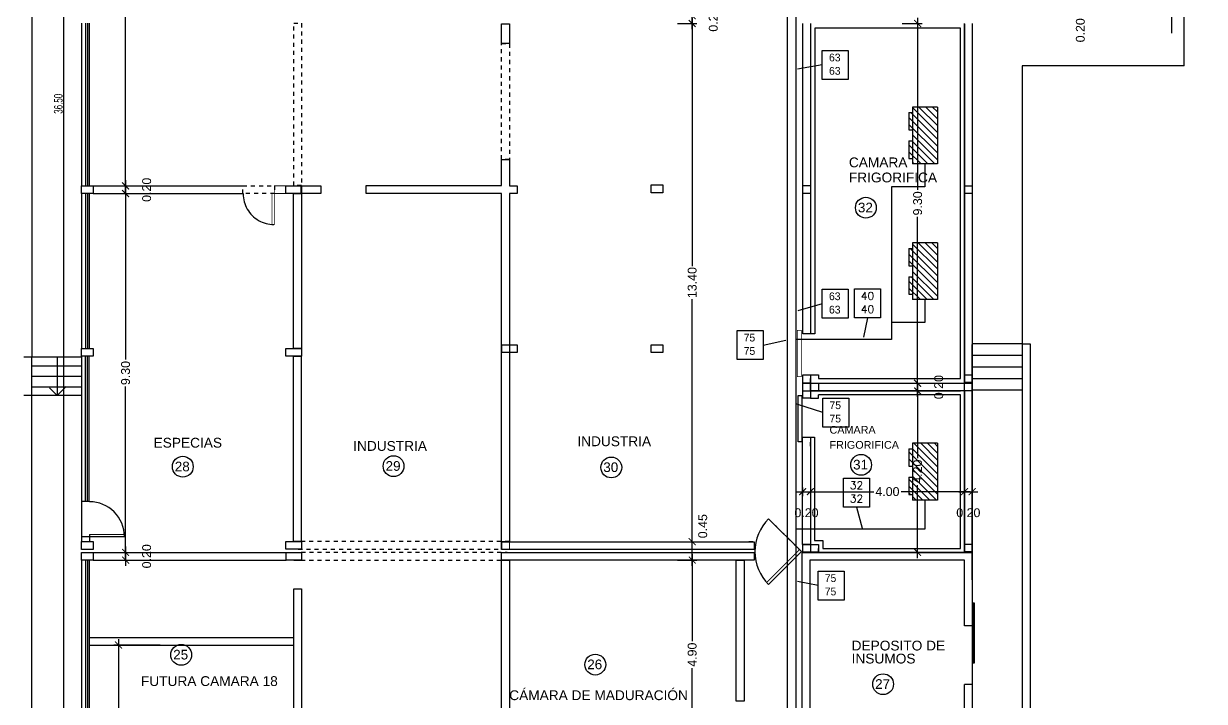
# Model space of a CAD drawing. Extents: x -106 to 115, y -156 to 65.
# Drawn here: x -16.49 to 14.12, y -43.86 to -26.3 of the extents above; entities that cross this region are included whole.
import ezdxf
from ezdxf.enums import TextEntityAlignment as Align

# ---------------------------------------------------------------- set-up
doc = ezdxf.new("R2010")
doc.units = 0
doc.header["$LTSCALE"] = 100
doc.header["$MEASUREMENT"] = 0
doc.linetypes.add('MCDASH01', pattern=[0.002117, 0.001058, -0.001058])
doc.layers.get('0').update_dxf_attribs({"color": 9, "linetype": 'CONTINUOUS'})
doc.layers.get('DEFPOINTS').update_dxf_attribs({"color": 9, "linetype": 'CONTINUOUS'})
for name, color, linetype in [('COTAS', 9, 'CONTINUOUS'), ('IFA-MEDIA 02', 32, 'CONTINUOUS'), ('PUERTAS', 9, 'CONTINUOUS'), ('texto', 9, 'CONTINUOUS'), ('UNTITLED-1', 9, 'CONTINUOUS')]:
    doc.layers.add(name, color=color, linetype=linetype)
doc.layers.add('IFA-MEDIA 01', color=20, linetype='CONTINUOUS', lineweight=30)
doc.styles.get("Standard").update_dxf_attribs({"font": 'arial.ttf'})
doc.dimstyles.get("Standard").update_dxf_attribs({"dimtxt": 0.23, "dimasz": 0.18, "dimexe": 0.12, "dimexo": 0.2, "dimgap": 0.05, "dimtad": 0, "dimzin": 0, "dimdsep": 46, "dimtxsty": 'Standard', "dimblk": 'ARCHTICK', "dimcen": 0.09, "dimdle": 0.15, "dimadec": 0, "dimazin": 0, "dimtfac": 1, "dimtofl": 0, "dimtmove": 2, "dimatfit": 3, "dimfxl": 1, "dimtolj": 1, "dimtzin": 0, "dimarcsym": 0})

# ---------------------------------------------------------------- blocks, each defined once
blk = doc.blocks.new('_ARCHTICK')
at = {"color": 0, "linetype": 'ByBlock', "const_width": 0.15}
blk.add_lwpolyline([(-0.5, -0.5), (0.5, 0.5)], dxfattribs=at)
blk = doc.blocks.new('*D70')
at = {"layer": 'COTAS', "color": 0, "linetype": 'Continuous', "lineweight": -2, "transparency": 16777216}
for p, q in [((3.557, -38.427), (4.057, -38.427)), ((3.707, -38.315), (3.707, -38.547)), ((3.907, -38.315), (3.907, -38.547))]:
    blk.add_line(p, q, dxfattribs=at)
at = {"layer": 'DEFPOINTS', "color": 0, "linetype": 'Continuous', "transparency": 16777216}
for p in [(3.707, -38.115), (3.907, -38.115), (3.907, -38.427)]:
    blk.add_point(p, dxfattribs=at)
at = {"layer": 'COTAS', "color": 0, "linetype": 'Continuous', "lineweight": -2, "transparency": 16777216, "xscale": 0.18, "yscale": 0.18, "zscale": 0.18, "rotation": 180}
blk.add_blockref('_ARCHTICK', (3.707, -38.427), dxfattribs=at)
at = {"layer": 'COTAS', "color": 0, "linetype": 'Continuous', "lineweight": -2, "transparency": 16777216, "xscale": 0.18, "yscale": 0.18, "zscale": 0.18}
blk.add_blockref('_ARCHTICK', (3.907, -38.427), dxfattribs=at)
at = {"layer": 'COTAS', "color": 0, "linetype": 'Continuous', "transparency": 16777216, "insert": (3.807, -38.974), "char_height": 0.23, "attachment_point": 5}
blk.add_mtext('\\A1;0.20', dxfattribs=at)
blk = doc.blocks.new('*D71')
at = {"layer": 'COTAS', "color": 0, "linetype": 'Continuous', "lineweight": -2, "transparency": 16777216}
for p, q in [((3.757, -38.427), (5.552, -38.427)), ((3.907, -38.315), (3.907, -38.547)), ((8.053, -38.427), (6.258, -38.427)), ((7.903, -38.315), (7.903, -38.547))]:
    blk.add_line(p, q, dxfattribs=at)
at = {"layer": 'DEFPOINTS', "color": 0, "linetype": 'Continuous', "transparency": 16777216}
for p in [(3.907, -38.115), (7.903, -38.115), (7.903, -38.427)]:
    blk.add_point(p, dxfattribs=at)
at = {"layer": 'COTAS', "color": 0, "linetype": 'Continuous', "lineweight": -2, "transparency": 16777216, "xscale": 0.18, "yscale": 0.18, "zscale": 0.18, "rotation": 180}
blk.add_blockref('_ARCHTICK', (3.907, -38.427), dxfattribs=at)
at = {"layer": 'COTAS', "color": 0, "linetype": 'Continuous', "lineweight": -2, "transparency": 16777216, "xscale": 0.18, "yscale": 0.18, "zscale": 0.18}
blk.add_blockref('_ARCHTICK', (7.903, -38.427), dxfattribs=at)
at = {"layer": 'COTAS', "color": 0, "linetype": 'Continuous', "transparency": 16777216, "insert": (5.905, -38.427), "char_height": 0.23, "attachment_point": 5}
blk.add_mtext('\\A1;4.00', dxfattribs=at)
blk = doc.blocks.new('*D72')
at = {"layer": 'COTAS', "color": 0, "linetype": 'Continuous', "lineweight": -2, "transparency": 16777216}
for p, q in [((7.753, -38.427), (8.253, -38.427)), ((7.903, -38.315), (7.903, -38.547)), ((8.103, -38.315), (8.103, -38.547))]:
    blk.add_line(p, q, dxfattribs=at)
at = {"layer": 'DEFPOINTS', "color": 0, "linetype": 'Continuous', "transparency": 16777216}
for p in [(7.903, -38.115), (8.103, -38.115), (8.103, -38.427)]:
    blk.add_point(p, dxfattribs=at)
at = {"layer": 'COTAS', "color": 0, "linetype": 'Continuous', "lineweight": -2, "transparency": 16777216, "xscale": 0.18, "yscale": 0.18, "zscale": 0.18, "rotation": 180}
blk.add_blockref('_ARCHTICK', (7.903, -38.427), dxfattribs=at)
at = {"layer": 'COTAS', "color": 0, "linetype": 'Continuous', "lineweight": -2, "transparency": 16777216, "xscale": 0.18, "yscale": 0.18, "zscale": 0.18}
blk.add_blockref('_ARCHTICK', (8.103, -38.427), dxfattribs=at)
at = {"layer": 'COTAS', "color": 0, "linetype": 'Continuous', "transparency": 16777216, "insert": (8.003, -38.974), "char_height": 0.23, "attachment_point": 5}
blk.add_mtext('\\A1;0.20', dxfattribs=at)
blk = doc.blocks.new('*D146')
at = {"layer": 'COTAS', "color": 0, "linetype": 'Continuous', "lineweight": -2, "transparency": 16777216}
for p, q in [((0.843, -40.05), (0.843, -42.297)), ((0.46, -40.2), (0.963, -40.2)), ((0.843, -45.25), (0.843, -43.003)), ((0.46, -45.1), (0.963, -45.1))]:
    blk.add_line(p, q, dxfattribs=at)
at = {"layer": 'DEFPOINTS', "color": 0, "linetype": 'Continuous', "transparency": 16777216}
for p in [(0.26, -40.2), (0.843, -40.2), (0.26, -45.1)]:
    blk.add_point(p, dxfattribs=at)
at = {"layer": 'COTAS', "color": 0, "linetype": 'Continuous', "lineweight": -2, "transparency": 16777216, "xscale": 0.18, "yscale": 0.18, "zscale": 0.18}
for p, rotation in [((0.843, -40.2), 90), ((0.843, -45.1), 270)]:
    blk.add_blockref('_ARCHTICK', p, dxfattribs=dict(at, rotation=rotation))
at = {"layer": 'COTAS', "color": 0, "linetype": 'Continuous', "transparency": 16777216, "insert": (0.843, -42.65), "char_height": 0.23, "attachment_point": 5, "rotation": 90}
blk.add_mtext('\\A1;4.90', dxfattribs=at)
blk = doc.blocks.new('*D147')
at = {"layer": 'COTAS', "color": 0, "linetype": 'Continuous', "lineweight": -2, "transparency": 16777216}
for p, q in [((0.46, -26.299), (0.963, -26.299)), ((0.843, -26.149), (0.843, -32.585)), ((0.843, -39.874), (0.843, -33.438)), ((0.46, -39.724), (0.963, -39.724))]:
    blk.add_line(p, q, dxfattribs=at)
at = {"layer": 'DEFPOINTS', "color": 0, "linetype": 'Continuous', "transparency": 16777216}
for p in [(0.26, -26.299), (0.843, -26.299), (0.26, -39.724)]:
    blk.add_point(p, dxfattribs=at)
at = {"layer": 'COTAS', "color": 0, "linetype": 'Continuous', "lineweight": -2, "transparency": 16777216, "xscale": 0.18, "yscale": 0.18, "zscale": 0.18}
for p, rotation in [((0.843, -26.299), 90), ((0.843, -39.724), 270)]:
    blk.add_blockref('_ARCHTICK', p, dxfattribs=dict(at, rotation=rotation))
at = {"layer": 'COTAS', "color": 0, "linetype": 'Continuous', "transparency": 16777216, "insert": (0.843, -33.011), "char_height": 0.23, "attachment_point": 5, "rotation": 90}
blk.add_mtext('\\A1;13.40', dxfattribs=at)
blk = doc.blocks.new('*D148')
at = {"layer": 'COTAS', "color": 0, "linetype": 'Continuous', "lineweight": -2, "transparency": 16777216}
for p, q in [((0.843, -26.449), (0.843, -25.949)), ((0.46, -26.099), (0.963, -26.099)), ((0.46, -26.299), (0.963, -26.299))]:
    blk.add_line(p, q, dxfattribs=at)
at = {"layer": 'DEFPOINTS', "color": 0, "linetype": 'Continuous', "transparency": 16777216}
for p in [(0.26, -26.099), (0.26, -26.299), (0.843, -26.099)]:
    blk.add_point(p, dxfattribs=at)
at = {"layer": 'COTAS', "color": 0, "linetype": 'Continuous', "lineweight": -2, "transparency": 16777216, "xscale": 0.18, "yscale": 0.18, "zscale": 0.18}
for p, rotation in [((0.843, -26.099), 90), ((0.843, -26.299), 270)]:
    blk.add_blockref('_ARCHTICK', p, dxfattribs=dict(at, rotation=rotation))
at = {"layer": 'COTAS', "color": 0, "linetype": 'Continuous', "transparency": 16777216, "insert": (1.391, -26.199), "char_height": 0.23, "attachment_point": 5, "rotation": 90}
blk.add_mtext('\\A1;0.20', dxfattribs=at)
blk = doc.blocks.new('*D173')
at = {"layer": 'COTAS', "color": 0, "linetype": 'Continuous', "lineweight": -2, "transparency": 16777216}
for p, q in [((-14.212, -16.397), (-13.728, -16.397)), ((-13.848, -16.247), (-13.848, -23.026)), ((-13.848, -30.657), (-13.848, -23.879)), ((-14.212, -30.507), (-13.728, -30.507))]:
    blk.add_line(p, q, dxfattribs=at)
at = {"layer": 'DEFPOINTS', "color": 0, "linetype": 'Continuous', "transparency": 16777216}
for p in [(-14.412, -16.397), (-14.412, -30.507), (-13.848, -30.507)]:
    blk.add_point(p, dxfattribs=at)
at = {"layer": 'COTAS', "color": 0, "linetype": 'Continuous', "lineweight": -2, "transparency": 16777216, "xscale": 0.18, "yscale": 0.18, "zscale": 0.18}
for p, rotation in [((-13.848, -16.397), 90), ((-13.848, -30.507), 270)]:
    blk.add_blockref('_ARCHTICK', p, dxfattribs=dict(at, rotation=rotation))
at = {"layer": 'COTAS', "color": 0, "linetype": 'Continuous', "transparency": 16777216, "insert": (-13.848, -23.452), "char_height": 0.23, "attachment_point": 5, "rotation": 90}
blk.add_mtext('\\A1;14.10', dxfattribs=at)
blk = doc.blocks.new('*D174')
at = {"layer": 'COTAS', "color": 0, "linetype": 'Continuous', "lineweight": -2, "transparency": 16777216}
for p, q in [((-14.212, -30.507), (-13.728, -30.507)), ((-13.848, -30.357), (-13.848, -30.857)), ((-14.212, -30.707), (-13.728, -30.707))]:
    blk.add_line(p, q, dxfattribs=at)
at = {"layer": 'DEFPOINTS', "color": 0, "linetype": 'Continuous', "transparency": 16777216}
for p in [(-14.412, -30.507), (-14.412, -30.707), (-13.848, -30.707)]:
    blk.add_point(p, dxfattribs=at)
at = {"layer": 'COTAS', "color": 0, "linetype": 'Continuous', "lineweight": -2, "transparency": 16777216, "xscale": 0.18, "yscale": 0.18, "zscale": 0.18}
for p, rotation in [((-13.848, -30.507), 90), ((-13.848, -30.707), 270)]:
    blk.add_blockref('_ARCHTICK', p, dxfattribs=dict(at, rotation=rotation))
at = {"layer": 'COTAS', "color": 0, "linetype": 'Continuous', "transparency": 16777216, "insert": (-13.301, -30.607), "char_height": 0.23, "attachment_point": 5, "rotation": 90}
blk.add_mtext('\\A1;0.20', dxfattribs=at)
blk = doc.blocks.new('*D175')
at = {"layer": 'COTAS', "color": 0, "linetype": 'Continuous', "lineweight": -2, "transparency": 16777216}
for p, q in [((-13.848, -30.557), (-13.848, -35.006)), ((-14.212, -30.707), (-13.728, -30.707)), ((-13.848, -40.151), (-13.848, -35.703)), ((-14.212, -40.001), (-13.728, -40.001))]:
    blk.add_line(p, q, dxfattribs=at)
at = {"layer": 'DEFPOINTS', "color": 0, "linetype": 'Continuous', "transparency": 16777216}
for p in [(-14.412, -30.707), (-14.412, -40.001), (-13.848, -40.001)]:
    blk.add_point(p, dxfattribs=at)
at = {"layer": 'COTAS', "color": 0, "linetype": 'Continuous', "lineweight": -2, "transparency": 16777216, "xscale": 0.18, "yscale": 0.18, "zscale": 0.18}
for p, rotation in [((-13.848, -30.707), 90), ((-13.848, -40.001), 270)]:
    blk.add_blockref('_ARCHTICK', p, dxfattribs=dict(at, rotation=rotation))
at = {"layer": 'COTAS', "color": 0, "linetype": 'Continuous', "transparency": 16777216, "insert": (-13.848, -35.354), "char_height": 0.23, "attachment_point": 5, "rotation": 90}
blk.add_mtext('\\A1;9.30', dxfattribs=at)
blk = doc.blocks.new('*D176')
at = {"layer": 'COTAS', "color": 0, "linetype": 'Continuous', "lineweight": -2, "transparency": 16777216}
for p, q in [((-14.212, -40.001), (-13.728, -40.001)), ((-13.848, -39.851), (-13.848, -40.351)), ((-14.212, -40.201), (-13.728, -40.201))]:
    blk.add_line(p, q, dxfattribs=at)
at = {"layer": 'DEFPOINTS', "color": 0, "linetype": 'Continuous', "transparency": 16777216}
for p in [(-14.412, -40.001), (-14.412, -40.201), (-13.848, -40.201)]:
    blk.add_point(p, dxfattribs=at)
at = {"layer": 'COTAS', "color": 0, "linetype": 'Continuous', "lineweight": -2, "transparency": 16777216, "xscale": 0.18, "yscale": 0.18, "zscale": 0.18}
for p, rotation in [((-13.848, -40.001), 90), ((-13.848, -40.201), 270)]:
    blk.add_blockref('_ARCHTICK', p, dxfattribs=dict(at, rotation=rotation))
at = {"layer": 'COTAS', "color": 0, "linetype": 'Continuous', "transparency": 16777216, "insert": (-13.301, -40.101), "char_height": 0.23, "attachment_point": 5, "rotation": 90}
blk.add_mtext('\\A1;0.20', dxfattribs=at)
blk = doc.blocks.new('*D241')
at = {"layer": 'COTAS', "color": 0, "linetype": 'Continuous', "lineweight": -2, "transparency": 16777216}
for p, q in [((6.288, -35.819), (6.809, -35.819)), ((6.689, -35.669), (6.689, -37.556)), ((6.689, -40.15), (6.689, -38.262)), ((6.288, -40), (6.809, -40))]:
    blk.add_line(p, q, dxfattribs=at)
at = {"layer": 'DEFPOINTS', "color": 0, "linetype": 'Continuous', "transparency": 16777216}
for p in [(6.088, -35.819), (6.689, -35.819), (6.088, -40)]:
    blk.add_point(p, dxfattribs=at)
at = {"layer": 'COTAS', "color": 0, "linetype": 'Continuous', "lineweight": -2, "transparency": 16777216, "xscale": 0.18, "yscale": 0.18, "zscale": 0.18}
for p, rotation in [((6.689, -35.819), 90), ((6.689, -40), 270)]:
    blk.add_blockref('_ARCHTICK', p, dxfattribs=dict(at, rotation=rotation))
at = {"layer": 'COTAS', "color": 0, "linetype": 'Continuous', "transparency": 16777216, "insert": (6.689, -37.909), "char_height": 0.23, "attachment_point": 5, "rotation": 90}
blk.add_mtext('\\A1;4.20', dxfattribs=at)
blk = doc.blocks.new('*D242')
at = {"layer": 'COTAS', "color": 0, "linetype": 'Continuous', "lineweight": -2, "transparency": 16777216}
for p, q in [((6.689, -35.969), (6.689, -35.469)), ((6.288, -35.619), (6.809, -35.619)), ((6.288, -35.819), (6.809, -35.819))]:
    blk.add_line(p, q, dxfattribs=at)
at = {"layer": 'DEFPOINTS', "color": 0, "linetype": 'Continuous', "transparency": 16777216}
for p in [(6.088, -35.619), (6.088, -35.819), (6.689, -35.619)]:
    blk.add_point(p, dxfattribs=at)
at = {"layer": 'COTAS', "color": 0, "linetype": 'Continuous', "lineweight": -2, "transparency": 16777216, "xscale": 0.18, "yscale": 0.18, "zscale": 0.18}
for p, rotation in [((6.689, -35.619), 90), ((6.689, -35.819), 270)]:
    blk.add_blockref('_ARCHTICK', p, dxfattribs=dict(at, rotation=rotation))
at = {"layer": 'COTAS', "color": 0, "linetype": 'Continuous', "transparency": 16777216, "insert": (7.236, -35.719), "char_height": 0.23, "attachment_point": 5, "rotation": 90}
blk.add_mtext('\\A1;0.20', dxfattribs=at)
blk = doc.blocks.new('*D243')
at = {"layer": 'COTAS', "color": 0, "linetype": 'Continuous', "lineweight": -2, "transparency": 16777216}
for p, q in [((6.288, -26.3), (6.809, -26.3)), ((6.689, -26.15), (6.689, -30.611)), ((6.689, -35.769), (6.689, -31.307)), ((6.288, -35.619), (6.809, -35.619))]:
    blk.add_line(p, q, dxfattribs=at)
at = {"layer": 'DEFPOINTS', "color": 0, "linetype": 'Continuous', "transparency": 16777216}
for p in [(6.088, -26.3), (6.689, -26.3), (6.088, -35.619)]:
    blk.add_point(p, dxfattribs=at)
at = {"layer": 'COTAS', "color": 0, "linetype": 'Continuous', "lineweight": -2, "transparency": 16777216, "xscale": 0.18, "yscale": 0.18, "zscale": 0.18}
for p, rotation in [((6.689, -26.3), 90), ((6.689, -35.619), 270)]:
    blk.add_blockref('_ARCHTICK', p, dxfattribs=dict(at, rotation=rotation))
at = {"layer": 'COTAS', "color": 0, "linetype": 'Continuous', "transparency": 16777216, "insert": (6.689, -30.959), "char_height": 0.23, "attachment_point": 5, "rotation": 90}
blk.add_mtext('\\A1;9.30', dxfattribs=at)
blk = doc.blocks.new('*D262')
at = {"layer": 'COTAS', "color": 0, "linetype": 'Continuous', "lineweight": -2, "transparency": 16777216}
for p, q in [((-12.955, -42.401), (-14.151, -42.401)), ((-14.031, -42.251), (-14.031, -44.097)), ((-14.031, -46.649), (-14.031, -44.803)), ((-12.955, -46.499), (-14.151, -46.499))]:
    blk.add_line(p, q, dxfattribs=at)
at = {"layer": 'DEFPOINTS', "color": 0, "linetype": 'Continuous', "transparency": 16777216}
for p in [(-14.031, -42.401), (-12.755, -42.401), (-12.755, -46.499)]:
    blk.add_point(p, dxfattribs=at)
at = {"layer": 'COTAS', "color": 0, "linetype": 'Continuous', "lineweight": -2, "transparency": 16777216, "xscale": 0.18, "yscale": 0.18, "zscale": 0.18}
for p, rotation in [((-14.031, -42.401), 90), ((-14.031, -46.499), 270)]:
    blk.add_blockref('_ARCHTICK', p, dxfattribs=dict(at, rotation=rotation))
at = {"layer": 'COTAS', "color": 0, "linetype": 'Continuous', "transparency": 16777216, "insert": (-14.031, -44.45), "char_height": 0.23, "attachment_point": 5, "rotation": 90}
blk.add_mtext('\\A1;4.10', dxfattribs=at)
blk = doc.blocks.new('4523')
at = {"layer": 'IFA-MEDIA 01', "linetype": 'Continuous'}
h = blk.add_hatch(dxfattribs=at)
h.set_pattern_fill('ANSI31', color=256)
h.paths.add_polyline_path([(13.653, -37.088), (12.183, -37.088), (12.183, -37.733), (13.653, -37.733)])
h.paths.add_polyline_path([(12.775, -37.733), (12.325, -37.733), (12.325, -37.828), (12.775, -37.828)])
h.paths.add_polyline_path([(13.51, -37.733), (13.06, -37.733), (13.06, -37.828), (13.51, -37.828)])
for p, q in [((12.183, -37.088), (13.653, -37.088)), ((12.183, -37.088), (12.183, -37.733)), ((13.653, -37.088), (13.653, -37.733)), ((12.183, -37.733), (13.653, -37.733)), ((12.325, -37.828), (12.325, -37.733)), ((12.325, -37.828), (12.775, -37.828)), ((12.775, -37.828), (12.775, -37.733)), ((13.06, -37.828), (13.06, -37.733)), ((13.06, -37.828), (13.51, -37.828)), ((13.51, -37.828), (13.51, -37.733))]:
    blk.add_line(p, q, dxfattribs=at)

msp = doc.modelspace()

# ---------------------------------------------------------------- linework, layer by layer
at = {"linetype": 'Continuous'}
for p, q in [((13.603, -27.399), (13.603, -9.114)), ((-14.988, -26.294), (-14.988, -30.507)), ((-14.888, -26.294), (-14.888, -30.507)), ((-14.838, -26.294), (-14.838, -30.507)), ((-14.788, -26.294), (-14.788, -30.507)), ((13.274, -26.089), (13.274, -26.549)), ((13.603, -27.399), (9.402, -27.399)), ((9.402, -27.399), (9.402, -51.414)), ((-14.688, -30.507), (-10.81, -30.507)), ((-14.988, -30.707), (-14.988, -34.719)), ((-14.888, -30.707), (-14.888, -34.719)), ((-14.838, -30.707), (-14.838, -34.719)), ((-14.788, -30.707), (-14.788, -34.719)), ((-14.688, -30.707), (-10.81, -30.707)), ((9.402, -34.6), (8.102, -34.6)), ((9.402, -34.9), (8.102, -34.9)), ((9.602, -34.6), (9.602, -51.214)), ((-14.988, -34.919), (-14.988, -38.675)), ((-14.888, -38.675), (-14.888, -34.919)), ((-14.838, -38.675), (-14.838, -34.919)), ((-14.788, -38.675), (-14.788, -34.919)), ((9.402, -35.2), (8.102, -35.2)), ((4.115, -35.397), (4.115, -35.499)), ((9.402, -35.5), (8.102, -35.5)), ((9.402, -35.8), (8.102, -35.8)), ((3.907, -36.003), (4.116, -36.003)), ((4.116, -36.003), (4.116, -35.919)), ((-14.988, -38.675), (-14.788, -38.675)), ((-14.988, -38.675), (-14.988, -39.721)), ((-14.773, -39.601), (-14.983, -39.601)), ((-14.78, -39.537), (-14.78, -39.721)), ((-14.688, -40.001), (-9.688, -40.001)), ((-14.988, -40.201), (-14.988, -45.1)), ((-14.888, -40.201), (-14.888, -45.1)), ((-14.838, -40.201), (-14.838, -45.1)), ((-14.788, -40.201), (-14.788, -45.1)), ((-14.688, -40.201), (-9.688, -40.201))]:
    msp.add_line(p, q, dxfattribs=at)
at = {"ltscale": 0.01}
msp.add_line((9.402, -34.6), (9.602, -34.6), dxfattribs=at)
at = {"linetype": 'Continuous'}
for points in [[(-14.988, -30.507), (-14.688, -30.507), (-14.688, -30.707), (-14.988, -30.707)], [(-14.988, -34.719), (-14.688, -34.719), (-14.688, -34.919), (-14.988, -34.919)], [(-14.988, -39.721), (-14.688, -39.721), (-14.688, -39.921), (-14.988, -39.921)], [(-14.988, -40.001), (-14.688, -40.001), (-14.688, -40.201), (-14.988, -40.201)]]:
    msp.add_lwpolyline(points, close=True, dxfattribs=at)
at = {"layer": 'COTAS', "linetype": 'Continuous'}
for p, q in [((0.46, -39.724), (0.963, -39.724)), ((0.843, -40.35), (0.843, -39.574)), ((-14.788, -40.201), (-14.788, -42.201)), ((0.46, -40.2), (0.963, -40.2)), ((-9.487, -40.945), (-9.287, -40.945)), ((-14.788, -42.201), (-9.487, -42.201)), ((-14.788, -42.201), (-14.788, -42.401)), ((-14.788, -42.401), (-9.487, -42.401))]:
    msp.add_line(p, q, dxfattribs=at)
at = {"layer": 'IFA-MEDIA 01', "linetype": 'Continuous'}
for p, q in [((3.316, -64.465), (3.316, -11.235)), ((3.536, -64.685), (3.536, -25.077)), ((6.879, -29.935), (6.879, -30.527)), ((6.879, -30.527), (6.012, -30.527)), ((6.012, -30.527), (6.012, -34.482)), ((6.879, -33.452), (6.879, -34.044)), ((6.879, -34.044), (6.012, -34.044)), ((6.012, -34.482), (3.536, -34.482)), ((6.879, -38.644), (6.879, -39.401)), ((6.879, -39.401), (3.536, -39.401))]:
    msp.add_line(p, q, dxfattribs=at)
at = {"layer": 'IFA-MEDIA 02', "linetype": 'Continuous'}
for p, q in [((4.214, -27.374), (3.572, -27.484)), ((4.214, -33.559), (3.585, -33.742)), ((5.391, -33.925), (5.286, -34.422)), ((2.683, -34.629), (3.27, -34.504)), ((4.233, -36.38), (3.554, -36.161)), ((5.1, -38.829), (5.249, -39.371)), ((4.11, -40.861), (3.574, -40.751))]:
    msp.add_line(p, q, dxfattribs=at)
at = {"layer": 'IFA-MEDIA 02'}
for points in [[(4.214, -26.998), (4.888, -26.998), (4.888, -27.75), (4.214, -27.75)], [(4.214, -33.183), (4.888, -33.183), (4.888, -33.935), (4.214, -33.935)], [(5.054, -33.172), (5.728, -33.172), (5.728, -33.925), (5.054, -33.925)], [(2.008, -34.253), (2.683, -34.253), (2.683, -35.005), (2.008, -35.005)], [(4.233, -36.004), (4.907, -36.004), (4.907, -36.757), (4.233, -36.757)], [(4.763, -38.077), (5.437, -38.077), (5.437, -38.829), (4.763, -38.829)], [(4.11, -40.485), (4.784, -40.485), (4.784, -41.237), (4.11, -41.237)]]:
    msp.add_lwpolyline(points, close=True, dxfattribs=at)
at = {"layer": 'PUERTAS', "linetype": 'Continuous'}
msp.add_line((8.103, -41.9), (8.103, -43.42), dxfattribs=at)
msp.add_lwpolyline([(8.13, -42.863), (8.165, -42.863), (8.165, -41.318), (8.13, -41.318)], close=True, dxfattribs=at)
at = {"layer": 'texto', "linetype": 'Continuous'}
for centre, radius in [((4.578, -45.728), 110.721), ((5.347, -31.071), 0.27), ((-12.365, -37.78), 0.27), ((-6.9, -37.766), 0.27), ((-1.255, -37.799), 0.27), ((5.223, -37.732), 0.27), ((-12.406, -42.654), 0.27), ((-1.67, -42.907), 0.27), ((5.793, -43.415), 0.27)]:
    msp.add_circle(centre, radius, dxfattribs=at)
at = {"layer": 'UNTITLED-1', "linetype": 'Continuous'}
for p, q in [((-16.28, -9.114), (-16.28, -34.937)), ((-15.45, -46.517), (-15.45, -10.017)), ((3.708, -34.337), (3.708, -26.3)), ((3.908, -26.3), (3.908, -34.337)), ((7.902, -39.999), (7.902, -26.299)), ((7.902, -26.312), (7.902, -35.612)), ((8.102, -26.299), (8.102, -39.999)), ((7.802, -26.419), (4.022, -26.419)), ((4.022, -26.422), (4.022, -34.337)), ((7.802, -35.499), (7.802, -26.419)), ((-7.607, -30.5), (-4.097, -30.5)), ((-7.607, -30.7), (-7.607, -30.5)), ((3.708, -30.5), (3.908, -30.5)), ((3.708, -30.7), (3.708, -30.5)), ((3.908, -30.5), (3.908, -30.7)), ((7.905, -30.502), (8.105, -30.502)), ((7.905, -30.702), (7.905, -30.502)), ((8.105, -30.502), (8.105, -30.702)), ((-10.8, -30.707), (-10.798, -30.761)), ((-10.798, -30.761), (-10.793, -30.813)), ((-10.793, -30.813), (-10.785, -30.864)), ((-10.785, -30.864), (-10.773, -30.915)), ((-10.773, -30.915), (-10.758, -30.964)), ((-9.491, -30.705), (-9.291, -30.705)), ((-9.491, -34.721), (-9.491, -30.705)), ((-9.291, -30.705), (-9.291, -34.721)), ((-4.097, -30.7), (-7.607, -30.7)), ((3.908, -30.7), (3.708, -30.7)), ((8.105, -30.702), (7.905, -30.702)), ((-10.758, -30.964), (-10.74, -31.013)), ((-10.74, -31.013), (-10.718, -31.061)), ((-10.718, -31.061), (-10.693, -31.107)), ((-10.693, -31.107), (-10.665, -31.153)), ((-10.665, -31.153), (-10.634, -31.195)), ((-10.634, -31.195), (-10.601, -31.236)), ((-10.601, -31.236), (-10.566, -31.273)), ((-10.566, -31.273), (-10.528, -31.309)), ((-10.528, -31.309), (-10.488, -31.342)), ((-10.488, -31.342), (-10.445, -31.372)), ((-10.445, -31.372), (-10.4, -31.4)), ((-10.4, -31.4), (-10.353, -31.425)), ((-10.353, -31.425), (-10.305, -31.447)), ((-10.305, -31.447), (-10.257, -31.466)), ((-10.257, -31.466), (-10.207, -31.481)), ((-10.207, -31.481), (-10.157, -31.492)), ((-10.157, -31.492), (-10.105, -31.501)), ((-10.105, -31.501), (-10.053, -31.506)), ((-10.053, -31.506), (-10, -31.507)), ((3.908, -34.337), (3.708, -34.337)), ((4.022, -34.337), (3.922, -34.337)), ((-9.69, -34.719), (-9.29, -34.719)), ((-9.69, -34.919), (-9.69, -34.719)), ((-9.291, -34.721), (-9.491, -34.721)), ((-9.29, -34.719), (-9.29, -34.919)), ((7.903, -39.999), (7.903, -34.634)), ((8.103, -40.712), (8.103, -34.615)), ((-14.987, -34.94), (-16.487, -34.94)), ((-16.287, -34.937), (-16.287, -46.499)), ((-14.987, -35.18), (-16.287, -35.18)), ((-15.62, -34.94), (-15.62, -35.937)), ((-9.29, -34.919), (-9.69, -34.919)), ((-9.492, -34.92), (-9.292, -34.92)), ((-9.492, -39.72), (-9.492, -34.92)), ((-9.292, -34.92), (-9.292, -39.72)), ((-14.987, -35.44), (-16.287, -35.44)), ((3.708, -35.397), (3.907, -35.397)), ((3.708, -35.619), (3.708, -35.397)), ((3.907, -35.397), (3.907, -35.619)), ((3.907, -35.499), (3.915, -35.499)), ((3.907, -35.599), (3.907, -35.499)), ((3.915, -35.397), (4.115, -35.397)), ((4.115, -35.499), (7.802, -35.499)), ((7.901, -35.397), (8.101, -35.397)), ((7.901, -35.597), (7.901, -35.397)), ((8.101, -35.397), (8.101, -35.597)), ((-14.987, -35.72), (-16.287, -35.72)), ((-15.62, -35.937), (-15.82, -35.737)), ((-15.62, -35.937), (-15.39, -35.707)), ((3.907, -35.619), (3.708, -35.619)), ((3.708, -35.62), (3.908, -35.62)), ((3.708, -35.82), (3.708, -35.62)), ((3.709, -35.812), (3.907, -35.812)), ((3.709, -36.003), (3.709, -35.812)), ((3.907, -35.619), (8.097, -35.619)), ((3.907, -35.819), (3.907, -35.619)), ((3.907, -35.812), (3.907, -36.003)), ((8.097, -35.819), (3.907, -35.819)), ((3.908, -35.62), (3.908, -35.82)), ((3.915, -35.617), (4.115, -35.617)), ((3.915, -35.817), (3.915, -35.617)), ((4.115, -35.817), (3.915, -35.817)), ((3.927, -35.819), (7.802, -35.819)), ((4.115, -35.617), (4.115, -35.817)), ((7.802, -35.819), (7.802, -35.814)), ((8.101, -35.597), (7.901, -35.597)), ((7.901, -35.618), (8.101, -35.618)), ((7.901, -35.818), (7.901, -35.618)), ((8.101, -35.818), (7.901, -35.818)), ((7.902, -35.814), (7.902, -39.899)), ((8.097, -35.619), (8.097, -35.819)), ((8.101, -35.618), (8.101, -35.818)), ((-14.987, -35.94), (-16.487, -35.94)), ((3.587, -35.934), (3.687, -35.934)), ((3.587, -37.134), (3.587, -35.934)), ((3.687, -35.934), (3.687, -37.134)), ((3.908, -35.82), (3.708, -35.82)), ((3.907, -36.003), (3.709, -36.003)), ((7.802, -35.919), (4.116, -35.919)), ((7.802, -39.899), (7.802, -35.919)), ((3.707, -37.014), (3.907, -37.014)), ((3.707, -39.794), (3.707, -37.014)), ((3.907, -37.014), (3.907, -39.794)), ((3.917, -37.014), (4.017, -37.014)), ((3.917, -39.794), (3.917, -37.014)), ((4.017, -37.014), (4.017, -39.694)), ((3.687, -37.134), (3.587, -37.134)), ((3.907, -37.247), (3.907, -37.147)), ((7.907, -37.247), (7.907, -37.147)), ((-14.692, -38.692), (-14.78, -38.687)), ((-14.605, -38.705), (-14.692, -38.692)), ((-14.519, -38.726), (-14.605, -38.705)), ((-14.436, -38.756), (-14.519, -38.726)), ((-14.356, -38.794), (-14.436, -38.756)), ((-14.28, -38.839), (-14.356, -38.794)), ((-14.209, -38.892), (-14.28, -38.839)), ((-14.144, -38.951), (-14.209, -38.892)), ((-14.084, -39.016), (-14.144, -38.951)), ((-14.032, -39.087), (-14.084, -39.016)), ((-13.986, -39.163), (-14.032, -39.087)), ((-13.948, -39.243), (-13.986, -39.163)), ((2.824, -39.13), (2.744, -39.218)), ((3.673, -39.98), (2.824, -39.13)), ((-13.919, -39.326), (-13.948, -39.243)), ((-13.897, -39.412), (-13.919, -39.326)), ((-13.884, -39.499), (-13.897, -39.412)), ((2.613, -39.414), (2.563, -39.52)), ((2.674, -39.312), (2.613, -39.414)), ((2.744, -39.218), (2.674, -39.312)), ((-14.78, -39.587), (-13.88, -39.587)), ((-13.88, -39.587), (-13.884, -39.499)), ((-9.69, -39.715), (-9.29, -39.715)), ((-9.69, -39.915), (-9.69, -39.715)), ((-9.292, -39.72), (-9.492, -39.72)), ((-9.29, -39.715), (-9.29, -39.915)), ((-4.097, -39.724), (2.447, -39.724)), ((-4.097, -39.924), (-4.097, -39.724)), ((2.313, -39.72), (2.413, -39.72)), ((2.447, -39.724), (2.447, -39.924)), ((2.495, -39.746), (2.477, -39.863)), ((2.523, -39.631), (2.495, -39.746)), ((2.563, -39.52), (2.523, -39.631)), ((3.907, -39.794), (3.707, -39.794)), ((3.712, -39.794), (3.912, -39.794)), ((3.712, -39.994), (3.712, -39.794)), ((3.912, -39.794), (3.912, -39.994)), ((3.921, -39.798), (4.121, -39.798)), ((3.921, -39.998), (3.921, -39.798)), ((4.017, -39.694), (4.127, -39.694)), ((4.017, -39.791), (4.017, -39.794)), ((4.121, -39.798), (4.121, -39.998)), ((4.127, -39.694), (4.227, -39.694)), ((4.227, -39.694), (4.227, -39.899)), ((7.902, -39.789), (8.102, -39.789)), ((7.902, -39.989), (7.902, -39.789)), ((8.102, -39.789), (8.102, -39.989)), ((-9.29, -39.915), (-9.69, -39.915)), ((-9.688, -39.999), (-9.288, -39.999)), ((-9.688, -40.199), (-9.688, -39.999)), ((-9.288, -39.999), (-9.288, -40.199)), ((2.447, -39.924), (-4.097, -39.924)), ((-4.097, -40), (2.453, -40)), ((-4.097, -40.2), (-4.097, -40)), ((2.453, -40), (2.453, -40.2)), ((2.477, -39.863), (2.471, -39.98)), ((2.471, -39.98), (2.477, -40.098)), ((2.477, -40.098), (2.495, -40.215)), ((2.824, -40.83), (3.673, -39.98)), ((3.693, -40), (3.893, -40)), ((3.693, -44.04), (3.693, -40)), ((3.912, -39.994), (3.712, -39.994)), ((3.87, -40), (7.903, -40)), ((4.121, -39.998), (3.921, -39.998)), ((4.122, -39.999), (4.122, -39.899)), ((7.902, -39.999), (4.122, -39.999)), ((4.128, -39.899), (4.127, -39.899)), ((4.227, -39.899), (7.802, -39.899)), ((7.902, -39.899), (7.902, -39.999)), ((8.102, -39.989), (7.902, -39.989)), ((8.102, -39.999), (7.902, -39.999)), ((7.903, -40), (8.103, -40)), ((8.103, -40), (8.103, -41.9)), ((-9.288, -40.199), (-9.688, -40.199)), ((-9.487, -40.2), (-9.287, -40.2)), ((2.453, -40.2), (-4.097, -40.2)), ((0.853, -40.2), (0.903, -40.2)), ((2.495, -40.215), (2.523, -40.329)), ((2.523, -40.329), (2.563, -40.44)), ((3.893, -40.2), (3.893, -44.04)), ((7.903, -40.2), (3.893, -40.2)), ((7.903, -41.9), (7.903, -40.2)), ((2.563, -40.44), (2.613, -40.547)), ((2.613, -40.547), (2.674, -40.648)), ((2.674, -40.648), (2.744, -40.743)), ((-9.487, -45.1), (-9.487, -40.945)), ((-9.287, -40.945), (-9.287, -45.1)), ((2.744, -40.743), (2.824, -40.83)), ((8.103, -41.9), (7.903, -41.9)), ((7.903, -45.1), (7.903, -43.42)), ((8.103, -43.42), (7.903, -43.42)), ((8.103, -43.42), (8.103, -46.3))]:
    msp.add_line(p, q, dxfattribs=at)
at = {"layer": 'UNTITLED-1', "linetype": 'MCDASH01'}
for p, q in [((-10.81, -30.504), (-9.989, -30.504)), ((-10.81, -30.704), (-10.81, -30.504)), ((-9.989, -30.504), (-9.989, -30.704)), ((-9.989, -30.704), (-10.81, -30.704)), ((3.673, -39.98), (2.824, -39.13)), ((-3.902, -39.72), (-9.352, -39.72)), ((-9.371, -39.916), (-4.031, -39.916)), ((-9.293, -39.998), (-3.953, -39.998)), ((-9.297, -40.2), (-3.897, -40.2))]:
    msp.add_line(p, q, dxfattribs=at)
for points in [[(-9.489, -26.295), (-9.29, -26.295), (-9.29, -30.5), (-9.489, -30.5)], [(-4.097, -26.82), (-3.897, -26.82), (-3.897, -29.82), (-4.097, -29.82)]]:
    msp.add_lwpolyline(points, close=True, dxfattribs=at)
at = {"layer": 'UNTITLED-1', "linetype": 'Continuous'}
for points in [[(-4.097, -26.305), (-3.897, -26.305), (-3.897, -26.82), (-4.097, -26.82)], [(-9.689, -30.504), (-9.29, -30.504), (-9.29, -30.704), (-9.689, -30.704)], [(-9.292, -30.505), (-8.787, -30.505), (-8.787, -30.705), (-9.292, -30.705)], [(-0.222, -30.482), (0.078, -30.482), (0.078, -30.682), (-0.222, -30.682)], [(-4.096, -34.623), (-3.696, -34.623), (-3.696, -34.823), (-4.096, -34.823)], [(-0.222, -34.621), (0.078, -34.621), (0.078, -34.821), (-0.222, -34.821)], [(1.987, -40.2), (2.187, -40.2), (2.187, -43.854), (1.987, -43.854)]]:
    msp.add_lwpolyline(points, close=True, dxfattribs=at)
for points in [[(-4.097, -29.82), (-3.897, -29.82), (-3.897, -30.502)], [(-4.097, -30.5), (-4.097, -29.82)], [(-4.097, -30.502), (-4.097, -30.502)], [(-3.897, -30.502), (-3.697, -30.502), (-3.697, -30.702), (-3.897, -30.702)], [(-3.897, -30.702), (-3.897, -39.73), (-4.097, -39.73), (-4.097, -30.7)], [(-4.097, -30.702), (-4.097, -30.702), (-4.097, -30.7)], [(-4.097, -40.2), (-3.897, -40.2), (-3.897, -45.1)], [(-4.097, -46.5), (-4.097, -40.2)]]:
    msp.add_lwpolyline(points, dxfattribs=at)
at = {"layer": 'UNTITLED-1', "linetype": 'Continuous', "const_width": 0.0203}
for points in [[(-9.989, -30.504), (-9.689, -30.504), (-9.689, -30.704), (-9.989, -30.704)], [(-10.05, -30.704), (-9.989, -30.704), (-9.989, -31.507), (-10.05, -31.507)], [(3.572, -34.247), (3.672, -34.247), (3.672, -35.447), (3.572, -35.447)], [(-14.78, -39.537), (-13.88, -39.537), (-13.88, -39.587), (-14.78, -39.587)], [(-4.094, -39.718), (-3.894, -39.718), (-3.894, -39.918), (-4.094, -39.918)]]:
    msp.add_lwpolyline(points, close=True, dxfattribs=at)
for points in [[(-14.987, -35.94), (-14.987, -34.94)], [(3.624, -39.93), (2.773, -40.78)], [(3.673, -39.98), (2.849, -40.805)]]:
    msp.add_lwpolyline(points, dxfattribs=at)

# ---------------------------------------------------------------- block references
at = {"layer": 'COTAS', "linetype": 'Continuous', "xscale": 0.18, "yscale": 0.18, "zscale": 0.18}
for p, rotation in [((0.843, -39.724), 90), ((0.843, -40.2), 270)]:
    msp.add_blockref('_ARCHTICK', p, dxfattribs=dict(at, rotation=rotation))
at = {"layer": 'IFA-MEDIA 01', "linetype": 'Continuous', "rotation": 270}
for p in [(44.29, -16.283), (44.29, -19.799), (44.29, -24.991)]:
    msp.add_blockref('4523', p, dxfattribs=at)

# ---------------------------------------------------------------- texts
at = {"layer": 'COTAS', "linetype": 'Continuous', "insert": (1.117, -39.321), "char_height": 0.23, "attachment_point": 5, "rotation": 90}
msp.add_mtext('\\A1;0.45', dxfattribs=at)
at = {"layer": 'IFA-MEDIA 02', "char_height": 0.20101, "width": 1.0497, "attachment_point": 1}
for s, insert in [('{\\Ftxt|c0;63}', (4.391, -27.08)), ('{\\Ftxt|c0;63}', (4.391, -27.426)), ('{\\Ftxt|c0;63}', (4.39, -33.265)), ('{\\Ftxt.shx|c0;40}', (5.22, -33.255)), ('{\\Ftxt|c0;63}', (4.39, -33.611)), ('{\\Ftxt.shx|c0;40}', (5.22, -33.601)), ('{\\Ftxt|c0;75}', (2.179, -34.335)), ('{\\Ftxt|c0;75}', (2.179, -34.681)), ('{\\Ftxt|c0;75}', (4.403, -36.087)), ('{\\Ftxt|c0;75}', (4.403, -36.433)), ('{\\Ftxt.shx|c0;32}', (4.929, -38.16)), ('{\\Ftxt.shx|c0;32}', (4.929, -38.505)), ('{\\Ftxt|c0;75}', (4.28, -40.567)), ('{\\Ftxt|c0;75}', (4.28, -40.913))]:
    msp.add_mtext(s, dxfattribs=dict(at, insert=insert))
at = {"layer": 'texto', "linetype": 'Continuous'}
for s, p in [('32', (5.334, -31.191)), ('28', (-12.378, -37.9)), ('29', (-6.913, -37.886)), ('31', (5.209, -37.852)), ('30', (-1.268, -37.918)), ('25', (-12.419, -42.774)), ('26', (-1.684, -43.026)), ('27', (5.78, -43.535))]:
    msp.add_text(s, height=0.25, dxfattribs=at).set_placement(p, align=Align.CENTER)
at = {"layer": 'texto', "linetype": 'Continuous', "insert": (10.908, -26.475), "char_height": 0.23, "attachment_point": 5, "rotation": 90}
msp.add_mtext('\\A1;0.20', dxfattribs=at)
at = {"layer": 'UNTITLED-1', "width": 0.656272}
msp.add_text('36.50', height=0.2258, rotation=90, dxfattribs=at).set_placement((-15.48, -28.638))
at = {"layer": 'UNTITLED-1'}
for s, height, p in [('CAMARA', 0.254, (4.906, -30.024)), ('FRIGORIFICA', 0.254, (4.906, -30.415)), ('CAMARA', 0.2, (4.404, -36.925)), ('ESPECIAS ', 0.254, (-13.122, -37.286)), ('INDUSTRIA', 0.254, (-2.134, -37.249)), ('INDUSTRIA', 0.254, (-7.946, -37.37)), ('FRIGORIFICA', 0.2, (4.404, -37.315)), ('DEPOSITO DE ', 0.254, (4.977, -42.541)), ('INSUMOS', 0.254, (4.977, -42.878)), ('FUTURA CAMARA 18 ', 0.254, (-13.45, -43.461))]:
    msp.add_text(s, height=height, dxfattribs=at).set_placement(p)
msp.add_text('CÁMARA DE MADURACIÓN', height=0.254, dxfattribs=at).set_placement((-1.584, -43.827), align=Align.CENTER)

# ---------------------------------------------------------------- dimensions: what is measured, and where the dimension line sits
at = {"layer": 'COTAS', "linetype": 'Continuous'}
for base, p1, p2, text, picture, middle in [((-13.848, -30.507), (-14.412, -16.397), (-14.412, -30.507), '14.10', '*D173', (-13.848, -23.452)), ((0.843, -26.299), (0.26, -39.724), (0.26, -26.299), '13.40', '*D147', (0.843, -33.011)), ((6.689, -26.3), (6.088, -35.619), (6.088, -26.3), '9.30', '*D243', (6.689, -30.959)), ((-13.848, -40.001), (-14.412, -30.707), (-14.412, -40.001), '9.30', '*D175', (-13.848, -35.354)), ((6.689, -35.819), (6.088, -40), (6.088, -35.819), '4.20', '*D241', (6.689, -37.909))]:
    dim = msp.add_linear_dim(base=base, p1=p1, p2=p2, angle=90, text=text, dimstyle='Standard', dxfattribs=at)
    dim.commit()
    dim.dimension.update_dxf_attribs({"geometry": picture, "text_midpoint": middle})
for base, p1, p2, picture, middle in [((0.843, -26.099), (0.26, -26.299), (0.26, -26.099), '*D148', (1.391, -26.199)), ((-13.848, -30.707), (-14.412, -30.507), (-14.412, -30.707), '*D174', (-13.301, -30.607)), ((6.689, -35.619), (6.088, -35.819), (6.088, -35.619), '*D242', (7.236, -35.719)), ((-13.848, -40.201), (-14.412, -40.001), (-14.412, -40.201), '*D176', (-13.301, -40.101)), ((0.843, -40.2), (0.26, -45.1), (0.26, -40.2), '*D146', (0.843, -42.65)), ((-14.031, -42.401), (-12.755, -46.499), (-12.755, -42.401), '*D262', (-14.031, -44.45))]:
    dim = msp.add_linear_dim(base=base, p1=p1, p2=p2, angle=90, dimstyle='Standard', dxfattribs=at)
    dim.commit()
    dim.dimension.update_dxf_attribs({"geometry": picture, "text_midpoint": middle})
for base, p1, p2, picture, middle in [((3.907, -38.427), (3.707, -38.115), (3.907, -38.115), '*D70', (3.807, -38.974)), ((7.903, -38.427), (3.907, -38.115), (7.903, -38.115), '*D71', (5.905, -38.427)), ((8.103, -38.427), (7.903, -38.115), (8.103, -38.115), '*D72', (8.003, -38.974))]:
    dim = msp.add_linear_dim(base=base, p1=p1, p2=p2, dimstyle='Standard', dxfattribs=at)
    dim.commit()
    dim.dimension.update_dxf_attribs({"geometry": picture, "text_midpoint": middle})

doc.saveas('drawing.dxf')
